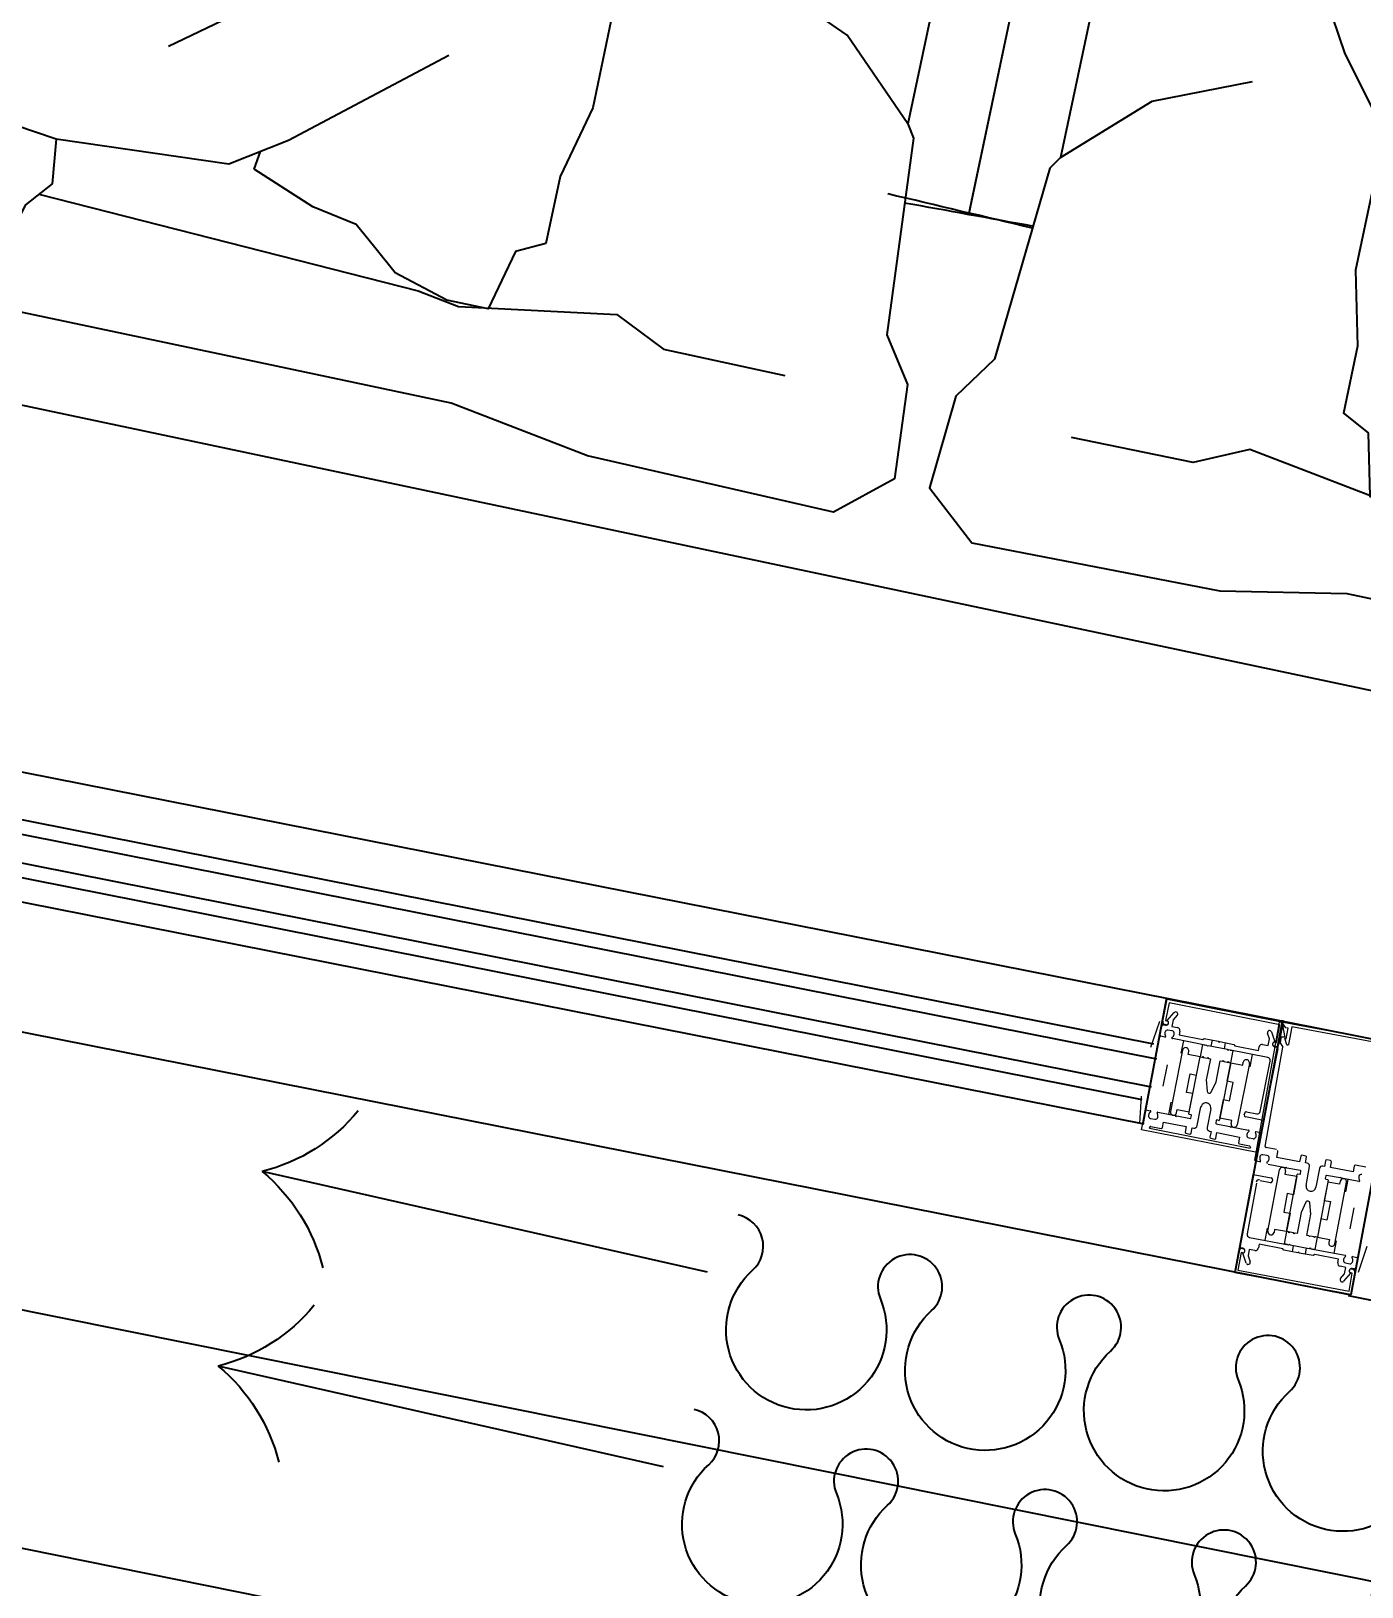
# Model space of a CAD drawing. Extents: x -678889171 to 586587, y -792238163 to 335485.
# Drawn here: x 64032 to 64595, y 44725 to 45383 of the extents above; entities that cross this region are included whole.
import ezdxf

# ---------------------------------------------------------------- set-up
doc = ezdxf.new("R2010")
doc.units = 0
doc.header["$MEASUREMENT"] = 0
doc.set_wipeout_variables(frame=1)
doc.layers.get('0').update_dxf_attribs({"color": 8})
for name, color, linetype in [('9TH-FURN$0$A-SITE-PATT', 252, 'Continuous'), ('XR-A-9TH-FLOOR$0$A-SITE-PATT', 252, 'Continuous'), ('XR-A-TYP-4TH TO 10TH (OUTER)$0$A-DIM-IN', 252, 'Continuous'), ('XR-A-TYP-4TH TO 10TH (OUTER)$0$A-GLAZ', 252, 'Continuous'), ('XR-A-TYP.furn$0$XR-A-TYP-2-4-5-6$0$I-CLNG', 252, 'Continuous'), ('XR-A-TYP.furn$0$XR-A-TYP-2-4-5-6$0$I-EQPM', 252, 'Continuous'), ('XR-A-TYP.furn$0$XR-A-TYP-2-4-5-6$0$I-FURN-CHAR', 252, 'Continuous'), ('XR-A-TYP.furn$0$XR-A-TYP-2-4-5-6$0$I-WIPEOUT', 252, 'Continuous')]:
    doc.layers.add(name, color=color, linetype=linetype)
doc.layers.add('XR-A-TYP-4TH TO 10TH (OUTER)$0$Main entrance$0$A-ELEV-GLAZ', color=252, linetype='Continuous', lineweight=20)

# ---------------------------------------------------------------- blocks, each defined once
blk = doc.blocks.new('XR-A-TYP-4TH TO 10TH (OUTER)$0$2nd floor towers$0$xref units$0$Sl-Dr-1500')
at = {"layer": 'XR-A-TYP-4TH TO 10TH (OUTER)$0$A-GLAZ'}
for p, q in [((524.96, 7.9, 0), (2124.96, 7.87, 0)), ((524.96, 7.9, 0), (2124.96, 7.87, 0)), ((2124.96, 7.87, 0), (2173.82, 7.88, 0)), ((2173.82, 7.88, 0), (2175, -100.12, 0)), ((1349.97, -11.87, 0), (2072.48, -12.15, 0)), ((1349.97, -17.87, 0), (2074.97, -18.15, 0)), ((1349.98, -29.87, 0), (2074.98, -30.15, 0)), ((1349.98, -35.87, 0), (2072.24, -36.15, 0)), ((524.98, -46.1, 0), (2074.98, -46.13, 0)), ((475, -100.12, 0), (2175, -100.12, 0))]:
    blk.add_line(p, q, dxfattribs=at)
at = {"layer": 'XR-A-TYP-4TH TO 10TH (OUTER)$0$A-GLAZ', "extrusion": (-1.43382e-08, 7.6538e-09, 1)}
for p, q in [((2074.13, 7.87, 0), (2074.57, -46.12, 0)), ((2124.12, 8.28, 0), (2125.01, -99.71, 0))]:
    blk.add_line(p, q, dxfattribs=at)
at = {"layer": 'XR-A-TYP-4TH TO 10TH (OUTER)$0$Main entrance$0$A-ELEV-GLAZ', "extrusion": (-1.43382e-08, 7.6538e-09, 1)}
for p, q in [((2074.47, -1.94, 0), (2074.47, 7.46, 0)), ((2074.47, 7.46, 0), (2124.47, 7.46, 0)), ((2124.11, -52.08, 0), (2122.99, 7.2, 0)), ((2124.11, -52.09, 0), (2122.99, 7.2, 0)), ((2123.35, 7.35, 0), (2124.51, 6.24, 0)), ((2124.47, 7.46, 0), (2124.47, -1.94, 0)), ((2124.47, 7.45, 0), (2124.47, -1.95, 0)), ((2075.53, 6.19, 0), (2075.53, -1.51, 0)), ((2123.41, 6.19, 0), (2075.53, 6.19, 0)), ((2076.29, -1.36, 0), (2078.52, 2.51, 0)), ((2079.99, 1.66, 0), (2078.7, -0.57, 0)), ((2120.24, -0.57, 0), (2118.95, 1.66, 0)), ((2120.42, 2.5, 0), (2122.65, -1.36, 0)), ((2123.41, -1.52, 0), (2123.41, 6.19, 0)), ((2124.51, 6.24, 0), (2126.41, 1.31, 0)), ((2124.92, 0.65, 0), (2124.95, -1.38, 0)), ((2126.41, 1.31, 0), (2125.54, 1.3, 0)), ((2071.57, -13.71, 0), (2073.19, -2.28, 0)), ((2074.47, -7.99, 0), (2074.47, -4.05, 0)), ((2075.11, -3.42, 0), (2075.95, -3.42, 0)), ((2075.53, -1.51, 0), (2076.16, -1.51, 0)), ((2076.16, -3.21, 0), (2075.74, -3.21, 0)), ((2076.29, -6.3, 0), (2076.29, -6.52, 0)), ((2079.21, -5.24, 0), (2077.35, -5.24, 0)), ((2078.7, -0.57, 0), (2078.7, -3.42, 0)), ((2078.7, -3.42, 0), (2081.12, -3.42, 0)), ((2080.27, -6.52, 0), (2080.27, -6.3, 0)), ((2082.39, -4.69, 0), (2082.39, -6.3, 0)), ((2082.39, -6.3, 0), (2092.59, -6.3, 0)), ((2092.59, -6.3, 0), (2093.12, -5.77, 0)), ((2093.12, -5.77, 0), (2099.15, -5.77, 0)), ((2096.66, -8.42, 0), (2096.66, -5.77, 0)), ((2099.15, -5.77, 0), (2099.47, -6.09, 0)), ((2099.47, -6.09, 0), (2099.79, -5.77, 0)), ((2099.79, -5.77, 0), (2105.82, -5.77, 0)), ((2102.29, -8.42, 0), (2102.29, -5.77, 0)), ((2105.82, -5.77, 0), (2106.35, -6.3, 0)), ((2106.35, -6.3, 0), (2116.55, -6.3, 0)), ((2116.55, -6.3, 0), (2116.55, -4.69, 0)), ((2117.82, -3.42, 0), (2120.24, -3.42, 0)), ((2120.24, -3.42, 0), (2120.24, -0.57, 0)), ((2122.78, -1.52, 0), (2123.41, -1.52, 0)), ((2123.2, -3.21, 0), (2122.78, -3.21, 0)), ((2122.99, -3.42, 0), (2123.84, -3.42, 0)), ((2122.99, -3.42, 0), (2123.84, -3.42, 0)), ((2124.47, -4.06, 0), (2124.47, -8, 0)), ((2124.47, -4.06, 0), (2124.47, -34.88, 0)), ((2124.95, -1.38, 0), (2126.48, -2.86, 0)), ((2127.29, -45.55, 0), (2126.48, -2.86, 0)), ((2076.63, -8.41, 0), (2074.89, -8.41, 0)), ((2094.71, -8.42, 0), (2079.93, -8.41, 0)), ((2084.62, -8.42, 0), (2084.62, -13.71, 0)), ((2085.05, -12.38, 0), (2085.05, -38.84, 0)), ((2087.7, -13.71, 0), (2087.7, -12.38, 0)), ((2092.85, -8.42, 0), (2092.84, -13.71, 0)), ((2092.85, -8.42, 0), (2094.17, -8.42, 0)), ((2095.03, -8.73, 0), (2094.71, -8.42, 0)), ((2095.34, -8.42, 0), (2095.03, -8.73, 0)), ((2103.6, -8.42, 0), (2095.34, -8.42, 0)), ((2103.92, -8.73, 0), (2103.6, -8.42, 0)), ((2104.23, -8.42, 0), (2103.92, -8.73, 0)), ((2121.08, -8.42, 0), (2104.23, -8.42, 0)), ((2104.77, -8.42, 0), (2106.1, -8.42, 0)), ((2106.1, -13.71, 0), (2106.1, -8.42, 0)), ((2111.24, -13.71, 0), (2111.24, -12.39, 0)), ((2113.89, -12.39, 0), (2113.88, -38.85, 0)), ((2114.32, -8.42, 0), (2114.32, -13.72, 0)), ((2122.35, -31.49, 0), (2122.35, -9.69, 0)), ((2079.93, -28.87, 0), (2079.93, -19.71, 0)), ((2092.84, -13.71, 0), (2087.7, -13.71, 0)), ((2092.84, -13.71, 0), (2094.17, -13.71, 0)), ((2092.84, -21.65, 0), (2092.84, -13.71, 0)), ((2092.84, -38.35, 0), (2092.84, -13.71, 0)), ((2092.84, -13.71, 0), (2093.69, -13.71, 0)), ((2093.69, -13.71, 0), (2094.01, -13.39, 0)), ((2094.01, -13.39, 0), (2094.33, -13.71, 0)), ((2094.33, -13.71, 0), (2095.87, -13.71, 0)), ((2095.87, -13.71, 0), (2096.19, -13.39, 0)), ((2096.19, -13.39, 0), (2096.51, -13.71, 0)), ((2096.51, -13.71, 0), (2097.35, -13.71, 0)), ((2097.35, -13.71, 0), (2097.35, -22.81, 0)), ((2101.59, -22.81, 0), (2101.59, -13.71, 0)), ((2101.59, -13.71, 0), (2102.43, -13.71, 0)), ((2102.43, -13.71, 0), (2102.75, -13.39, 0)), ((2102.75, -13.39, 0), (2103.07, -13.71, 0)), ((2103.07, -13.71, 0), (2104.61, -13.71, 0)), ((2104.61, -13.71, 0), (2104.93, -13.39, 0)), ((2104.77, -13.71, 0), (2106.1, -13.71, 0)), ((2104.93, -13.39, 0), (2105.25, -13.71, 0)), ((2105.25, -13.71, 0), (2106.1, -13.71, 0)), ((2106.09, -21.65, 0), (2106.1, -13.71, 0)), ((2106.1, -13.71, 0), (2106.09, -38.35, 0)), ((2106.1, -13.71, 0), (2111.24, -13.71, 0)), ((2090.2, -29.58, 0), (2090.2, -21.65, 0)), ((2090.2, -21.65, 0), (2092.84, -21.65, 0)), ((2097.35, -22.81, 0), (2098.59, -27.43, 0)), ((2100.35, -27.43, 0), (2101.59, -22.81, 0)), ((2108.74, -21.65, 0), (2106.09, -21.65, 0)), ((2108.74, -29.58, 0), (2108.74, -21.65, 0)), ((2092.84, -29.58, 0), (2090.2, -29.58, 0)), ((2092.84, -37.52, 0), (2092.84, -29.58, 0)), ((2106.09, -29.58, 0), (2108.74, -29.58, 0)), ((2106.09, -37.52, 0), (2106.09, -29.58, 0)), ((2116.64, -32.76, 0), (2121.08, -32.76, 0)), ((2071.57, -34.87, 0), (2073.19, -46.3, 0)), ((2084.62, -40.16, 0), (2084.62, -34.87, 0)), ((2087.7, -37.52, 0), (2092.84, -37.52, 0)), ((2087.7, -38.84, 0), (2087.7, -37.52, 0)), ((2093.9, -38.56, 0), (2093.05, -38.56, 0)), ((2094.11, -39.95, 0), (2094.11, -38.77, 0)), ((2097.35, -42.52, 0), (2097.35, -34.45, 0)), ((2101.58, -34.45, 0), (2101.58, -42.52, 0)), ((2104.82, -38.77, 0), (2104.82, -39.96, 0)), ((2105.88, -38.56, 0), (2105.03, -38.56, 0)), ((2111.24, -37.52, 0), (2106.09, -37.52, 0)), ((2111.24, -38.85, 0), (2111.24, -37.52, 0)), ((2116, -34.24, 0), (2116, -33.4, 0)), ((2124.47, -34.88, 0), (2116.64, -34.88, 0)), ((2074.47, -48.81, 0), (2074.47, -40.59, 0)), ((2074.89, -40.16, 0), (2076.63, -40.16, 0)), ((2076.29, -42.06, 0), (2076.29, -42.28, 0)), ((2077.35, -43.34, 0), (2079.21, -43.34, 0)), ((2079.93, -40.17, 0), (2087.38, -40.17, 0)), ((2080.27, -42.28, 0), (2080.27, -42.06, 0)), ((2083.04, -46.22, 0), (2083.04, -43.79, 0)), ((2083.04, -43.79, 0), (2092.84, -43.79, 0)), ((2087.38, -40.17, 0), (2087.7, -40.48, 0)), ((2087.7, -40.48, 0), (2088.01, -40.17, 0)), ((2088.01, -40.17, 0), (2093.9, -40.17, 0)), ((2092.84, -43.79, 0), (2092.84, -46.22, 0)), ((2095.38, -46.22, 0), (2095.38, -43.79, 0)), ((2095.38, -43.79, 0), (2096.08, -43.79, 0)), ((2102.85, -43.79, 0), (2103.55, -43.79, 0)), ((2103.55, -43.79, 0), (2103.55, -46.22, 0)), ((2105.03, -40.17, 0), (2110.92, -40.17, 0)), ((2106.09, -46.22, 0), (2106.09, -43.79, 0)), ((2106.09, -43.79, 0), (2115.89, -43.79, 0)), ((2110.92, -40.17, 0), (2111.24, -40.49, 0)), ((2111.24, -40.49, 0), (2111.56, -40.17, 0)), ((2111.56, -40.17, 0), (2119.01, -40.17, 0)), ((2115.89, -43.79, 0), (2115.89, -46.22, 0)), ((2118.67, -42.06, 0), (2118.67, -42.29, 0)), ((2119.73, -43.34, 0), (2121.59, -43.34, 0)), ((2122.31, -40.17, 0), (2124.04, -40.17, 0)), ((2122.65, -42.29, 0), (2122.65, -42.06, 0)), ((2124.47, -40.59, 0), (2124.47, -48.59, 0)), ((2124.47, -40.6, 0), (2124.47, -48.81, 0)), ((2132.14, -45.88, 0), (2127.72, -45.96, 0)), ((2124.47, -48.81, 0), (2074.47, -48.81, 0)), ((2077.77, -47.54, 0), (2077.77, -47.07, 0)), ((2077.77, -47.54, 0), (2121.17, -47.54, 0)), ((2078.19, -46.64, 0), (2082.62, -46.64, 0)), ((2093.27, -46.64, 0), (2094.96, -46.64, 0)), ((2103.98, -46.64, 0), (2105.67, -46.64, 0)), ((2116.32, -46.65, 0), (2120.74, -46.65, 0)), ((2121.17, -47.07, 0), (2121.17, -47.54, 0)), ((2126.28, -52.47, 0), (2124.54, -52.5, 0)), ((2125.9, -50.36, 0), (2125.9, -50.58, 0)), ((2128.8, -49.25, 0), (2126.94, -49.28, 0)), ((2129.88, -50.51, 0), (2129.88, -50.28, 0))]:
    blk.add_line(p, q, dxfattribs=at)
at = {"layer": 'XR-A-TYP-4TH TO 10TH (OUTER)$0$Main entrance$0$A-ELEV-GLAZ'}
for p, q in [((2170.68, -45.94, 0), (2166.26, -45.99, 0)), ((2133.01, -49.21, 0), (2132.99, -46.78, 0)), ((2142.81, -49.11, 0), (2133.01, -49.21, 0)), ((2137.7, -52.46, 0), (2137.39, -52.78, 0)), ((2138.03, -52.78, 0), (2137.7, -52.46, 0)), ((2142.79, -46.67, 0), (2142.81, -49.11, 0)), ((2144.9, -46.22, 0), (2143.21, -46.24, 0)), ((2145.35, -49.08, 0), (2145.33, -46.64, 0)), ((2146.05, -49.07, 0), (2145.35, -49.08, 0)), ((2147.42, -58.39, 0), (2147.34, -50.33, 0)), ((2151.57, -50.28, 0), (2151.66, -58.34, 0)), ((2153.52, -48.99, 0), (2152.83, -49, 0)), ((2153.5, -46.55, 0), (2153.52, -48.99, 0)), ((2155.61, -46.11, 0), (2153.92, -46.13, 0)), ((2160.93, -52.53, 0), (2155.04, -52.59, 0)), ((2156.06, -48.96, 0), (2156.04, -46.53, 0)), ((2165.87, -48.85, 0), (2156.06, -48.96, 0)), ((2161.25, -52.21, 0), (2160.93, -52.53, 0)), ((2161.57, -52.52, 0), (2161.25, -52.21, 0)), ((2169.02, -52.44, 0), (2161.57, -52.52, 0)), ((2164.33, -52.49, 0), (2164.38, -57.79, 0)), ((2165.84, -46.42, 0), (2165.87, -48.85, 0)), ((2168.65, -50.32, 0), (2168.66, -50.55, 0)), ((2124.54, -58.22, 0), (2132.37, -58.13, 0)), ((2124.88, -89.03, 0), (2124.54, -58.22, 0)), ((2137.39, -52.78, 0), (2129.94, -52.87, 0)), ((2133.01, -58.76, 0), (2133.02, -59.61, 0)), ((2135.37, -80.59, 0), (2135.08, -54.13, 0)), ((2137.72, -54.1, 0), (2137.74, -55.43, 0)), ((2137.74, -55.43, 0), (2142.88, -55.37, 0)), ((2143.91, -52.71, 0), (2138.03, -52.78, 0)), ((2143.14, -79.18, 0), (2142.87, -54.54, 0)), ((2142.88, -55.37, 0), (2142.97, -63.31, 0)), ((2143.08, -54.33, 0), (2143.93, -54.32, 0)), ((2144.14, -54.11, 0), (2144.13, -52.92, 0)), ((2154.84, -52.8, 0), (2154.85, -53.99, 0)), ((2155.06, -54.2, 0), (2155.91, -54.19, 0)), ((2156.12, -54.4, 0), (2156.39, -79.04, 0)), ((2161.28, -55.17, 0), (2156.13, -55.22, 0)), ((2156.13, -55.22, 0), (2156.22, -63.16, 0)), ((2161.26, -53.85, 0), (2161.28, -55.17, 0)), ((2164.2, -80.27, 0), (2163.91, -53.82, 0)), ((2126.69, -61.58, 0), (2126.93, -83.38, 0)), ((2132.39, -60.25, 0), (2127.95, -60.3, 0)), ((2142.97, -63.31, 0), (2140.32, -63.34, 0)), ((2140.32, -63.34, 0), (2140.41, -71.27, 0)), ((2148.74, -65.4, 0), (2147.55, -70.03, 0)), ((2151.79, -69.98, 0), (2150.5, -65.38, 0)), ((2156.22, -63.16, 0), (2158.87, -63.13, 0)), ((2158.87, -63.13, 0), (2158.95, -71.07, 0)), ((2169.14, -63.73, 0), (2169.24, -72.89, 0)), ((2140.41, -71.27, 0), (2143.06, -71.24, 0)), ((2143.06, -71.24, 0), (2143.14, -79.18, 0)), ((2147.55, -70.03, 0), (2147.65, -79.13, 0)), ((2151.89, -79.09, 0), (2151.79, -69.98, 0)), ((2158.95, -71.07, 0), (2156.31, -71.1, 0)), ((2156.31, -71.1, 0), (2156.39, -79.04, 0)), ((2156.39, -79.04, 0), (2161.54, -78.98, 0)), ((2161.54, -78.98, 0), (2161.55, -80.3, 0)), ((2164.67, -84.23, 0), (2164.62, -78.94, 0)), ((2177.67, -78.8, 0), (2176.17, -90.24, 0)), ((2124.88, -89.03, 0), (2124.83, -85.1, 0)), ((2128.22, -84.64, 0), (2145.06, -84.45, 0)), ((2134.98, -84.56, 0), (2134.92, -79.27, 0)), ((2143.14, -79.18, 0), (2138, -79.24, 0)), ((2138, -79.24, 0), (2138.01, -80.56, 0)), ((2143.99, -79.17, 0), (2143.14, -79.18, 0)), ((2144.47, -79.17, 0), (2143.14, -79.18, 0)), ((2143.14, -79.18, 0), (2143.2, -84.47, 0)), ((2144.52, -84.46, 0), (2143.2, -84.47, 0)), ((2144.31, -79.49, 0), (2143.99, -79.17, 0)), ((2144.63, -79.17, 0), (2144.31, -79.49, 0)), ((2146.17, -79.15, 0), (2144.63, -79.17, 0)), ((2145.06, -84.45, 0), (2145.38, -84.13, 0)), ((2145.38, -84.13, 0), (2145.7, -84.45, 0)), ((2145.7, -84.45, 0), (2153.95, -84.35, 0)), ((2146.49, -79.46, 0), (2146.17, -79.15, 0)), ((2146.81, -79.14, 0), (2146.49, -79.46, 0)), ((2147.65, -79.13, 0), (2146.81, -79.14, 0)), ((2147.01, -84.43, 0), (2147.04, -87.08, 0)), ((2152.73, -79.08, 0), (2151.89, -79.09, 0)), ((2152.64, -84.37, 0), (2152.67, -87.02, 0)), ((2153.05, -79.39, 0), (2152.73, -79.08, 0)), ((2153.37, -79.07, 0), (2153.05, -79.39, 0)), ((2154.91, -79.05, 0), (2153.37, -79.07, 0)), ((2153.95, -84.35, 0), (2154.27, -84.03, 0)), ((2154.27, -84.03, 0), (2154.59, -84.35, 0)), ((2154.59, -84.35, 0), (2169.36, -84.19, 0)), ((2155.23, -79.37, 0), (2154.91, -79.05, 0)), ((2156.39, -79.04, 0), (2155.07, -79.05, 0)), ((2156.45, -84.33, 0), (2155.13, -84.34, 0)), ((2155.55, -79.05, 0), (2155.23, -79.37, 0)), ((2156.39, -79.04, 0), (2155.55, -79.05, 0)), ((2156.45, -84.33, 0), (2156.39, -79.04, 0)), ((2172.67, -84.15, 0), (2174.4, -84.13)), ((2174.83, -84.55), (2174.87, -88.49)), ((2125, -100.54, 0), (2124.9, -91.15, 0)), ((2125, -100.55, 0), (2124.9, -91.15, 0)), ((2126.36, -89.65, 0), (2125.52, -89.66, 0)), ((2126.36, -89.65, 0), (2125.52, -89.66, 0)), ((2126.6, -91.56, 0), (2125.96, -91.56, 0)), ((2125.96, -91.56, 0), (2126.05, -99.27, 0)), ((2126.16, -89.87, 0), (2126.58, -89.86, 0)), ((2129, -95.55, 0), (2126.73, -91.71, 0)), ((2131.53, -89.6, 0), (2129.12, -89.62, 0)), ((2129.12, -89.62, 0), (2129.15, -92.48, 0)), ((2142.97, -86.59, 0), (2132.77, -86.7, 0)), ((2132.77, -86.7, 0), (2132.78, -88.31, 0)), ((2143.51, -87.12, 0), (2142.97, -86.59, 0)), ((2149.54, -87.05, 0), (2143.51, -87.12, 0)), ((2149.85, -86.73, 0), (2149.54, -87.05, 0)), ((2150.17, -87.04, 0), (2149.85, -86.73, 0)), ((2156.21, -86.98, 0), (2150.17, -87.04, 0)), ((2156.73, -86.44, 0), (2156.21, -86.98, 0)), ((2166.93, -86.33, 0), (2156.73, -86.44, 0)), ((2166.95, -87.94, 0), (2166.93, -86.33, 0)), ((2170.65, -89.17, 0), (2168.23, -89.19, 0)), ((2169.05, -86.08, 0), (2169.05, -86.31, 0)), ((2169.42, -94.26, 0), (2170.68, -92.02, 0)), ((2170.12, -87.35, 0), (2171.98, -87.33, 0)), ((2170.68, -92.02, 0), (2170.65, -89.17, 0)), ((2173.08, -91.2, 0), (2170.89, -95.09, 0)), ((2173.03, -86.26, 0), (2173.03, -86.04, 0)), ((2173.19, -89.35, 0), (2173.61, -89.35, 0)), ((2173.84, -91.04, 0), (2173.21, -91.04, 0)), ((2174.25, -89.13), (2173.4, -89.14, 0)), ((2173.93, -98.74), (2173.84, -91.04, 0)), ((2174.9, -90.6), (2175, -100)), ((2126.05, -99.27, 0), (2173.93, -98.74)), ((2129.15, -92.48, 0), (2130.46, -94.69, 0)), ((2175, -100), (2125, -100.55, 0))]:
    blk.add_line(p, q, dxfattribs=at)
at = {"layer": 'XR-A-TYP-4TH TO 10TH (OUTER)$0$Main entrance$0$A-ELEV-GLAZ', "elevation": 0}
blk.add_lwpolyline([(2173.16, 7.99, -0.668179), (2173.31, 7.63), (2171.57, 5.85), (2170.54, 5.84), (2170.59, 1.35), (2171.26, 1.36), (2169.89, -1.08, -0.767327), (2169.3, -0.93), (2169.21, 6.67), (2128.45, 6.22), (2128.53, -1.38, -0.767327), (2127.94, -1.54), (2126.51, 0.87), (2127.19, 0.88), (2127.14, 5.36), (2126.1, 5.35), (2124.33, 7.09, -0.668179), (2124.47, 7.45)], format="xyb", close=True, dxfattribs=at)
at = {"layer": 'XR-A-TYP-4TH TO 10TH (OUTER)$0$Main entrance$0$A-ELEV-GLAZ', "extrusion": (-1.43382e-08, 7.6538e-09, 1)}
for centre, radius, start, end in [((2123.2, 7.2, 0), 0.211, 46.07915, 181.07915), ((2079.26, 2.08, 0), 0.847, 329.99463, 149.99463), ((2119.69, 2.08, 0), 0.847, 29.99463, 209.99463), ((2125.55, 0.66, 0), 0.635, 91.07915, 181.07915), ((2075.74, -1.94, 0), 1.27, 179.99463, 269.99463), ((2075.11, -4.05, 0), 0.635, 89.99463, 179.99463), ((2075.95, -2.36, 0), 1.06, 269.99463, 71.33171), ((2076.16, -2.36, 0), 0.847, 269.99463, 89.99463), ((2077.35, -6.3, 0), 1.06, 89.99463, 179.99463), ((2078.2, -6.52, 0), 1.91, 179.99463, 225.18432), ((2079.21, -6.3, 0), 1.06, 359.99463, 89.99463), ((2078.37, -6.52, 0), 1.91, 314.80495, 359.99463), ((2081.12, -4.69, 0), 1.27, 359.99463, 89.99463), ((2117.82, -4.69, 0), 1.27, 89.99463, 179.99463), ((2122.99, -2.37, 0), 1.06, 108.65756, 269.99463), ((2122.78, -2.37, 0), 0.847, 89.99463, 269.99463), ((2123.2, -1.94, 0), 1.27, 269.99463, 359.99463), ((2123.84, -4.06, 0), 0.635, 359.99463, 89.99463), ((2123.84, -4.06, 0), 0.635, 359.99463, 89.99463), ((2074.89, -7.99, 0), 0.423, 179.99463, 269.99463), ((2076.63, -8.1, 0), 0.318, 269.99463, 45.18432), ((2079.93, -8.1, 0), 0.318, 134.80495, 269.99463), ((2086.38, -12.38, 0), 1.32, 359.99463, 179.99463), ((2112.56, -12.39, 0), 1.32, 359.99463, 179.99463), ((2121.08, -9.69, 0), 1.27, 359.99463, 89.99463), ((2099.47, -34.45, 0), 2.12, 359.99463, 179.99463), ((2099.47, -27.19, 0), 0.911, 194.99463, 344.99463), ((2116.64, -33.4, 0), 0.635, 89.99463, 179.99463), ((2121.08, -31.49, 0), 1.27, 269.99463, 359.99463), ((2086.37, -38.84, 0), 1.32, 179.99463, 359.99463), ((2093.05, -38.35, 0), 0.212, 179.99463, 269.99463), ((2093.9, -38.77, 0), 0.212, 359.99463, 89.99463), ((2105.03, -38.77, 0), 0.212, 89.99463, 179.99463), ((2105.88, -38.35, 0), 0.212, 269.99463, 359.99463), ((2112.56, -38.85, 0), 1.32, 179.99463, 359.99463), ((2116.64, -34.24, 0), 0.635, 179.99463, 269.99463), ((2074.89, -40.59, 0), 0.423, 89.99463, 179.99463), ((2078.19, -42.06, 0), 1.91, 134.80495, 179.99463), ((2077.35, -42.28, 0), 1.06, 179.99463, 269.99463), ((2076.63, -40.48, 0), 0.318, 314.80495, 89.99463), ((2079.21, -42.28, 0), 1.06, 269.99463, 359.99463), ((2079.93, -40.48, 0), 0.318, 89.99463, 225.18432), ((2078.36, -42.06, 0), 1.91, 359.99463, 45.18432), ((2093.9, -39.95, 0), 0.212, 269.99463, 359.99463), ((2096.08, -42.52, 0), 1.27, 269.99463, 359.99463), ((2102.85, -42.52, 0), 1.27, 179.99463, 269.99463), ((2105.03, -39.96, 0), 0.212, 179.99463, 269.99463), ((2120.57, -42.06, 0), 1.91, 134.80495, 179.99463), ((2119.73, -42.29, 0), 1.06, 179.99463, 269.99463), ((2119.01, -40.49, 0), 0.318, 314.80495, 89.99463), ((2121.59, -42.29, 0), 1.06, 269.99463, 359.99463), ((2122.31, -40.49, 0), 0.318, 89.99463, 225.18432), ((2120.74, -42.06, 0), 1.91, 359.99463, 45.18432), ((2124.04, -40.59, 0), 0.423, 359.99463, 89.99463), ((2127.71, -45.54, 0), 0.423, 181.07915, 271.07915), ((2078.19, -47.07, 0), 0.423, 89.99463, 179.99463), ((2082.62, -46.22, 0), 0.423, 269.99463, 359.99463), ((2093.27, -46.22, 0), 0.423, 179.99463, 269.99463), ((2094.96, -46.22, 0), 0.423, 269.99463, 359.99463), ((2103.98, -46.22, 0), 0.423, 179.99463, 269.99463), ((2105.67, -46.22, 0), 0.423, 269.99463, 359.99463), ((2116.32, -46.22, 0), 0.423, 179.99463, 269.99463), ((2120.74, -47.07, 0), 0.423, 359.99463, 89.99463), ((2124.53, -52.08, 0), 0.423, 181.07915, 271.07915), ((2126.96, -50.34, 0), 1.06, 91.07915, 181.07915), ((2127.81, -50.55, 0), 1.91, 181.07915, 226.26884), ((2126.27, -52.15, 0), 0.318, 271.07915, 46.26884), ((2128.82, -50.3, 0), 1.06, 1.07915, 91.07915), ((2129.57, -52.09, 0), 0.318, 135.88946, 271.07915), ((2127.98, -50.54, 0), 1.91, 315.88946, 1.07915), ((2127.67, -61.12, 0), 1.27, 91.07915, 181.07915)]:
    blk.add_arc(centre, radius, start, end, dxfattribs=at)
at = {"layer": 'XR-A-TYP-4TH TO 10TH (OUTER)$0$Main entrance$0$A-ELEV-GLAZ'}
for centre, radius, start, end in [((2166.26, -46.41, 0), 0.423, 90.62873, 180.62873), ((2132.56, -46.78, 0), 0.423, 0.62873, 90.62873), ((2143.21, -46.67, 0), 0.423, 90.62873, 180.62873), ((2144.9, -46.65, 0), 0.423, 0.62873, 90.62873), ((2146.07, -50.34, 0), 1.27, 0.62873, 90.62873), ((2152.84, -50.27, 0), 1.27, 90.62873, 180.62873), ((2153.92, -46.55, 0), 0.423, 90.62873, 180.62873), ((2155.05, -52.8, 0), 0.212, 90.62873, 180.62873), ((2155.61, -46.53, 0), 0.423, 0.62873, 90.62873), ((2162.59, -53.83, 0), 1.32, 0.62873, 180.62873), ((2169.71, -50.31, 0), 1.06, 90.62873, 180.62873), ((2170.56, -50.53, 0), 1.91, 180.62873, 225.81842), ((2169.01, -52.12, 0), 0.318, 270.62873, 45.81842), ((2132.38, -58.77, 0), 0.635, 0.62873, 90.62873), ((2136.4, -54.12, 0), 1.32, 0.62873, 180.62873), ((2143.09, -54.54, 0), 0.212, 90.62873, 180.62873), ((2143.91, -52.92, 0), 0.212, 0.62873, 90.62873), ((2143.93, -54.11, 0), 0.212, 270.62873, 0.62873), ((2149.54, -58.37, 0), 2.12, 180.62873, 0.62873), ((2155.06, -53.99, 0), 0.212, 180.62873, 270.62873), ((2155.91, -54.4, 0), 0.212, 0.62873, 90.62873), ((2132.39, -59.61, 0), 0.635, 270.62873, 0.62873), ((2149.62, -65.63, 0), 0.911, 15.62873, 165.62873), ((2128.2, -83.37, 0), 1.27, 180.62873, 270.62873), ((2136.69, -80.58, 0), 1.32, 180.62873, 0.62873), ((2162.88, -80.29, 0), 1.32, 180.62873, 0.62873), ((2170.95, -86.06, 0), 1.91, 135.43904, 180.62873), ((2169.37, -84.5, 0), 0.318, 315.43904, 90.62873), ((2172.67, -84.47, 0), 0.318, 90.62873, 225.81842), ((2171.12, -86.06, 0), 1.91, 0.62873, 45.81842), ((2174.41, -84.55), 0.423, 0.62873, 90.62873), ((2125.51, -89.03, 0), 0.635, 180.62873, 270.62873), ((2125.51, -89.03, 0), 0.635, 180.62873, 270.62873), ((2126.17, -91.14, 0), 1.27, 90.62873, 180.62873), ((2126.38, -90.71, 0), 1.06, 289.29165, 90.62873), ((2126.59, -90.71, 0), 0.847, 270.62873, 90.62873), ((2131.51, -88.33, 0), 1.27, 270.62873, 0.62873), ((2168.22, -87.92, 0), 1.27, 180.62873, 270.62873), ((2170.11, -86.29, 0), 1.06, 180.62873, 270.62873), ((2171.97, -86.27, 0), 1.06, 270.62873, 0.62873), ((2173.41, -90.2, 0), 1.06, 90.62873, 251.9658), ((2173.2, -90.2, 0), 0.847, 90.62873, 270.62873), ((2173.63, -90.62, 0), 1.27, 0.62873, 90.62873), ((2174.24, -88.49), 0.635, 270.62873, 0.62873), ((2129.73, -95.12, 0), 0.847, 210.62873, 30.62873), ((2170.16, -94.68, 0), 0.847, 150.62873, 330.62873)]:
    blk.add_arc(centre, radius, start, end, dxfattribs=at)
blk = doc.blocks.new('XR-A-TYP-4TH TO 10TH (OUTER)')
at = {"layer": 'XR-A-TYP-4TH TO 10TH (OUTER)$0$A-DIM-IN', "extrusion": (6.68932e-07, -6.63124e-08, 1)}
blk.add_arc((121429, 301308.22, 0.16), 275337.41, 258.6812707, 258.7962837, dxfattribs=at)
at = {"layer": 'XR-A-TYP-4TH TO 10TH (OUTER)$0$A-GLAZ', "extrusion": (-2.26741e-05, 4.07606e-06, 1), "zscale": -1, "rotation": 348.8178986479783}
blk.add_blockref('XR-A-TYP-4TH TO 10TH (OUTER)$0$2nd floor towers$0$xref units$0$Sl-Dr-1500', (65276.27, 31846.29, -1.4), dxfattribs=at)
blk = doc.blocks.new('XR-A-TYP.furn$0$XR-A-TYP-2-4-5-6$0$XREF_1BR$0$05BDRAPE')
for points in [[(-500, -0.01, 0.608416), (-485.69, 27.65, -0.608416), (-450.01, 96.6, -0.608416), (-414.32, 27.65, 1.932003), (-385.69, 27.65, -0.608416), (-350, 96.6, -0.608416), (-314.31, 27.66, 1.932003), (-285.69, 27.66, -0.608416), (-250, 96.61, -0.608416), (-214.31, 27.66, 1.932003), (-185.69, 27.67, -0.608416), (-150, 96.61, -0.608416), (-114.31, 27.66, 1.932003), (-85.69, 27.66, -0.608416), (-50, 96.6, -0.608416), (-14.31, 27.66, 0.608436), (0, 0, -0.608416)], [(0, 0, 0.608416), (14.31, 27.66, -0.608416), (49.99, 96.6, -0.608416), (85.68, 27.66, 1.932003), (114.31, 27.66, -0.608416), (150, 96.61, -0.608416), (185.69, 27.67, 1.932003), (214.31, 27.67, -0.608416), (250, 96.61, -0.608416), (285.69, 27.67, 1.932003), (314.31, 27.67, -0.608416), (350, 96.62, -0.608416), (385.69, 27.67, 1.932003), (414.31, 27.67, -0.608416), (450, 96.61, -0.608416), (485.69, 27.66, 0.608436), (500, 0.01, -0.608416)]]:
    blk.add_lwpolyline(points, format="xyb")
blk = doc.blocks.new('XR-A-TYP.furn$0$XR-A-TYP-2-4-5-6$0$XREF_1BR$0$GUEST T1')
blk.add_line((-974.15, -13.6), (-1214.39, -13.6))
for centre, start, end in [((-1258.02, 72.13), 296.97307, 333.18225), ((-1258.02, -99.34), 26.81775, 63.02693)]:
    blk.add_arc(centre, 96.2, start, end)
at = {"xscale": -0.9651072330830278, "yscale": 0.9651072330830278, "zscale": 0.9651072330830278}
blk.add_blockref('XR-A-TYP.furn$0$XR-A-TYP-2-4-5-6$0$XREF_1BR$0$05BDRAPE', (-482.55, -46.61), dxfattribs=at)
blk = doc.blocks.new('XR-A-TYP.furn$0$XR-A-TYP-2-4-5-6$0$XREF_1BR$0$GS-1')
at = {"xscale": -0.8044866682359963, "yscale": 0.8044866682359963, "zscale": 0.8044866682359963, "rotation": 90}
for p in [(-31.15, 38.24), (53.26, 38.24)]:
    blk.add_blockref('XR-A-TYP.furn$0$XR-A-TYP-2-4-5-6$0$XREF_1BR$0$GUEST T1', p, dxfattribs=at)
blk = doc.blocks.new('XR-A-TYP.furn$0$XR-A-TYP-2-4-5-6$0$A$C70256c7c')
blk.add_wipeout([(1086.79, 652.18), (948.89, 652.18), (935.23, 657.84), (929.57, 671.5), (929.57, 1309.18), (935.23, 1322.84), (948.89, 1328.5), (1086.49, 1328.5), (1099.27, 1323.67), (1106.22, 1307.15), (1110.96, 1321.97), (1125.44, 1328.5), (2333.7, 1327.88), (2348.19, 1321.35), (2352.88, 1306.17), (2359.87, 1323.04), (2372.65, 1327.88), (2510.25, 1327.88), (2523.91, 1322.22), (2529.57, 1308.55), (2529.57, 670.87), (2523.91, 657.21), (2510.25, 651.55), (2372.35, 651.55), (2358.69, 657.21), (2353.03, 670.87), (2352.88, 673.25), (2348.19, 658.08), (2333.7, 651.55), (1748.89, 651.55), (1735.23, 657.21), (1729.57, 670.87), (1723.91, 657.21), (1710.25, 651.55), (1748.89, 652.18), (1735.23, 657.84), (1729.57, 671.5), (1723.91, 657.84), (1710.25, 652.18), (1125.44, 652.18), (1110.96, 658.71), (1106.11, 671.5), (1100.45, 657.83)]).dxf.layer = 'XR-A-TYP.furn$0$XR-A-TYP-2-4-5-6$0$I-WIPEOUT'
for p, q in [((1125.44, 1328.5), (2333.7, 1327.88)), ((2040.38, 1210.07), (2114.07, 1214.82)), ((2114.07, 1214.82), (2165.17, 1208.88)), ((2017.8, 1195.02), (2040.38, 1210.07)), ((1729.57, 1166.33), (1729.57, 670.87)), ((1729.57, 1165.7), (1729.57, 671.5))]:
    blk.add_line(p, q)
at = {"ltscale": 0.2}
for p, q in [((1958.77, 1145.92), (2017.8, 1195.02)), ((1696.49, 1134.72), (1663.53, 1103.34)), ((1762.65, 1134.09), (1795.61, 1102.71)), ((1663.53, 1103.34), (1623.63, 1086.43)), ((1795.61, 1102.71), (1835.51, 1085.8))]:
    blk.add_line(p, q, dxfattribs=at)
for points in [[(1655.73, 967.56), (1619.65, 967.56), (1666.67, 986.15), (1684.08, 1007.69), (1696.51, 1040.01), (1696.49, 1134.72), (1699.98, 1140.07), (1706.2, 1223.97), (1719.07, 1242.64), (1721.97, 1282.89), (1699.55, 1301.98), (1592.74, 1300.21), (1539.87, 1290.26), (1443.89, 1290.26), (1255.99, 1290.26), (1233.41, 1300.21), (1141.79, 1300.21), (1115.72, 1288.15), (1118.15, 1193.92)], [(1803.41, 966.93), (1839.5, 966.93), (1792.48, 985.52), (1775.07, 1007.06), (1762.63, 1039.38), (1762.65, 1134.09), (1759.17, 1139.45), (1752.95, 1223.34), (1740.08, 1242.01), (1737.17, 1282.26), (1759.59, 1301.35), (1866.4, 1299.58), (1927.37, 1289.63), (2015.25, 1289.63), (2203.15, 1289.63), (2225.73, 1299.58), (2317.36, 1299.58), (2343.42, 1287.52), (2340.99, 1193.29)], [(2114.07, 1214.82), (2111.86, 1233.61), (2121.01, 1244.75), (2125.39, 1260.66), (2147.28, 1263.84), (2187.07, 1235.2), (2266.71, 1202.96), (2303.32, 1199.38), (2369.76, 1188.65), (2460.88, 1146.49), (2463.67, 1126.21), (2405.97, 1061.38), (2344.7, 999.34), (2325.16, 981.74)], [(1642.45, 974.55), (1587.91, 1066.91), (1564.53, 1096.21), (1564.53, 1114.03), (1564.53, 1155.61), (1557.01, 1186.89), (1557.01, 1215.9), (1545.11, 1221.84), (1538.77, 1247.97), (1520.94, 1247.97), (1497.17, 1241.24), (1486.48, 1232.53), (1476.75, 1224.61), (1454.85, 1221.04), (1429.66, 1210.6)], [(1816.69, 973.92), (1871.23, 1066.28), (1894.61, 1095.58), (1894.61, 1113.4), (1894.61, 1154.98), (1902.13, 1186.26), (1902.13, 1215.27), (1914.03, 1221.21), (1920.37, 1247.34), (1938.2, 1247.34), (1961.97, 1240.61), (1972.67, 1231.9), (1982.39, 1223.98), (2001.9, 1220.42), (2029.48, 1209.97)], [(2029.48, 1209.97), (2028.43, 1202.11)], [(2119.34, 983.17), (2112.37, 1010.4), (2118.07, 1044.6), (2142.15, 1085.76), (2174.46, 1132), (2197.09, 1164.36), (2204.24, 1185.19), (2211.52, 1193.04)]]:
    blk.add_lwpolyline(points)
at = {"ltscale": 0.1}
for points in [[(1342.7, 1239.81), (1508.28, 1246.56), (1526.28, 1249.66), (1592.6, 1239.05), (1615.01, 1249.41), (1667.54, 1249.66)], [(2116.44, 1239.18), (1950.87, 1245.93), (1932.86, 1249.03), (1866.54, 1238.42), (1844.13, 1248.78), (1791.6, 1249.03)], [(1894.61, 1095.58), (1988.67, 1091), (2003.79, 1111.32), (2075.6, 1166.58)]]:
    blk.add_lwpolyline(points, dxfattribs=at)
for centre, start, end in [((1310.25, 15743.65), 271.537541, 271.755921), ((2102.52, 15744.27), 268.42593, 268.67318)]:
    blk.add_arc(centre, 14583.35, start, end)
blk = doc.blocks.new('XR-A-TYP.furn')
at = {"layer": 'XR-A-TYP.furn$0$XR-A-TYP-2-4-5-6$0$I-EQPM', "extrusion": (-7.24322e-08, 7.25703e-09, 1)}
blk.add_line((67888.19, 31004.76, 0), (65189.75, 31549.96, 0), dxfattribs=at)
at = {"layer": 'XR-A-TYP.furn$0$XR-A-TYP-2-4-5-6$0$I-CLNG', "extrusion": (-6.18057e-08, 5.3762e-08, 1), "rotation": 77.25640151122929}
blk.add_blockref('XR-A-TYP.furn$0$XR-A-TYP-2-4-5-6$0$XREF_1BR$0$GS-1', (67905.84, 31091.84, 0), dxfattribs=at)
at = {"layer": 'XR-A-TYP.furn$0$XR-A-TYP-2-4-5-6$0$I-FURN-CHAR', "extrusion": (-7.24322e-08, 7.25703e-09, 1), "rotation": 168.0876322819307}
blk.add_blockref('XR-A-TYP.furn$0$XR-A-TYP-2-4-5-6$0$A$C70256c7c', (69161.89, 32567.68, 0), dxfattribs=at)

msp = doc.modelspace()

# ---------------------------------------------------------------- block references
at = {"layer": 'XR-A-9TH-FLOOR$0$A-SITE-PATT'}
msp.add_blockref('XR-A-TYP-4TH TO 10TH (OUTER)', (-2800.43, 13522.12), dxfattribs=at)

# ---------------------------------------------------------------- next in the draw order: block references
at = {"layer": '9TH-FURN$0$A-SITE-PATT'}
msp.add_blockref('XR-A-TYP.furn', (-2800.43, 13522.12), dxfattribs=at)

# ---------------------------------------------------------------- next in the draw order: linework, layer by layer
at = {"color": 240, "true_color": 0xed1f24}
msp.add_line((64918.04, 44662.83, 0), (62586.14, 45131.87, 0), dxfattribs=at)

doc.saveas('drawing.dxf')
